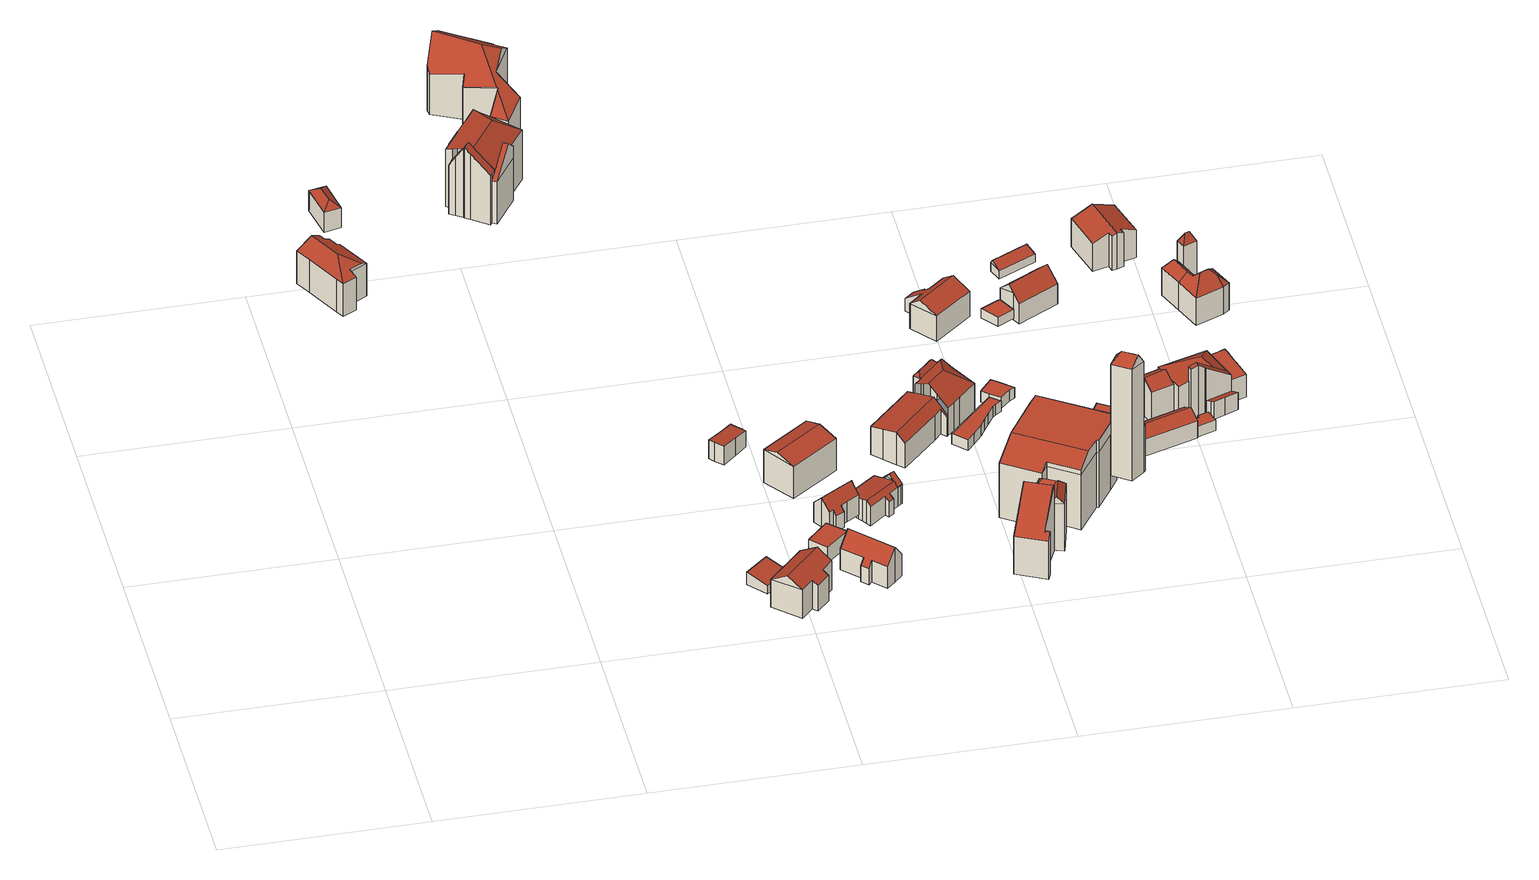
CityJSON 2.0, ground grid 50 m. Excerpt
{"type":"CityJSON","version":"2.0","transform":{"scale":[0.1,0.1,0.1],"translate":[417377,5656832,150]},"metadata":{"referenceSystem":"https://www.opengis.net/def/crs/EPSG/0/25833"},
"CityObjects":{
"building1":{"type":"Building","attributes":{"Dachtyp_tdc":"tdcFreeFormRoof","Gemeindeschluessel":14612000,"Dachneigung":27.58,"QualitaetDacherkennung":42,"Geometrietyp2DReferenz":"3000","measuredHeight":11.66,"function":"31001_9998","roofType":"5000"},"geometry":[{"type":"Solid","lod":"2","boundaries":[[[[0,1,2,3]],[[1,4,5,2]],[[4,6,7,5]],[[6,8,9,7]],[[8,10,11,9]],[[10,12,13,11]],[[12,14,15,13]],[[14,16,17,15]],[[16,18,19,17]],[[18,20,21,19]],[[20,22,23,21]],[[22,0,3,23]],[[18,16,24,25,26]],[[12,10,27,28,29,30,31,26,25]],[[31,0,22,20,18,26]],[[1,30,29,4]],[[0,31,30,1]],[[4,29,28,6]],[[6,28,27,8]],[[8,27,10]],[[14,24,16]],[[12,25,24,14]],[[3,2,5,7,9,11,13,15,17,19,21,23]]]],"semantics":{"surfaces":[{"type":"WallSurface"},{"type":"RoofSurface"},{"type":"GroundSurface"}],"values":[[0,0,0,0,0,0,0,0,0,0,0,0,1,1,1,0,0,0,0,0,0,0,2]]}}]},
"building2":{"type":"Building","attributes":{"Dachtyp_tdc":"tdcFreeFormRoof","Gemeindeschluessel":14612000,"Dachneigung":34.59,"QualitaetDacherkennung":12,"Geometrietyp2DReferenz":"3000","measuredHeight":7.16,"function":"31001_9998","roofType":"5000"},"geometry":[{"type":"Solid","lod":"2","boundaries":[[[[32,33,34,35]],[[33,36,37,34]],[[36,38,39,37]],[[38,32,35,39]],[[40,38,36]],[[41,40,36,33]],[[41,33,32]],[[40,41,32,38]],[[35,34,37,39]]]],"semantics":{"surfaces":[{"type":"WallSurface"},{"type":"RoofSurface"},{"type":"GroundSurface"}],"values":[[0,0,0,0,1,1,1,1,2]]}}]},
"building3":{"type":"Building","attributes":{"Gemeindeschluessel":14612000,"Geometrietyp2DReferenz":"3000","function":"31001_9998","roofType":"9999"},"children":["building3-1","building3-2","building3-3","building3-4","building3-5"]},
"building3-1":{"type":"BuildingPart","attributes":{"Dachtyp_tdc":"tdcGableRoof","Dachneigung":43.79,"QualitaetDacherkennung":30,"Geometrietyp2DReferenz":"3000","measuredHeight":19.94,"roofType":"3100"},"parents":["building3"],"geometry":[{"type":"MultiSurface","lod":"2","boundaries":[[[42,43,44,45]],[[46,47,48,49]],[[47,50,51,48]],[[50,52,53,51]],[[52,54,55,53]],[[54,56,57,55]],[[56,58,59,57]],[[58,42,45,59]],[[54,52,50,47,46,60,61,62]],[[62,63,43,42,58,56,54]],[[45,44,64,65,66,48,51,53,55,57,59]]],"semantics":{"surfaces":[{"type":"WallSurface"},{"type":"RoofSurface"},{"type":"GroundSurface"}],"values":[0,0,0,0,0,0,0,0,1,1,2]}}]},
"building3-2":{"type":"BuildingPart","attributes":{"Dachtyp_tdc":"tdcPolyFlatRoof","Dachneigung":23.92,"QualitaetDacherkennung":47,"Geometrietyp2DReferenz":"3000","measuredHeight":14,"roofType":"2100"},"parents":["building3"],"geometry":[{"type":"MultiSurface","lod":"2","boundaries":[[[67,68,69,70]],[[68,71,72,69]],[[71,73,74,72]],[[73,75,76,74]],[[73,71,68,67,75]],[[70,69,72,74,76]]],"semantics":{"surfaces":[{"type":"WallSurface"},{"type":"RoofSurface"},{"type":"GroundSurface"}],"values":[0,0,0,0,1,2]}}]},
"building3-3":{"type":"BuildingPart","attributes":{"Dachtyp_tdc":"tdcHipAndGableRoof","Dachneigung":19.71,"QualitaetDacherkennung":35,"Geometrietyp2DReferenz":"3000","measuredHeight":18.75,"roofType":"5000"},"parents":["building3"],"geometry":[{"type":"MultiSurface","lod":"2","boundaries":[[[77,78,79,80,81,82,83]],[[77,84,85,86]],[[84,87,85]],[[82,88,89,90,91,63,92,93,83]],[[93,61,94,95,84,77,83]],[[66,65,64,44,96,97,98,99,100,101,70,76,86,85]],[[91,90,96,44,43]],[[90,89,102,97,96]],[[88,98,103]],[[88,82,99,98]],[[82,81,100,99]],[[81,80,101,100]],[[80,79,67,70,101]],[[78,76,75]],[[78,77,86,76]]],"semantics":{"surfaces":[{"type":"RoofSurface"},{"type":"WallSurface"},{"type":"GroundSurface"}],"values":[0,1,1,0,0,2,1,1,1,1,1,1,1,1,1]}}]},
"building3-4":{"type":"BuildingPart","attributes":{"Dachtyp_tdc":"tdcFreeFormRoof","Dachneigung":45.62,"QualitaetDacherkennung":48,"Geometrietyp2DReferenz":"3000","measuredHeight":13.37,"roofType":"5000"},"parents":["building3"],"geometry":[{"type":"MultiSurface","lod":"2","boundaries":[[[104,105,106,107]],[[105,108,109,106]],[[108,103,98,109]],[[102,110,111,97]],[[110,104,107,111]],[[103,108,112]],[[108,105,104,110,113,112]],[[110,102,113]],[[102,103,112,113]],[[107,106,109,98,97,111]]],"semantics":{"surfaces":[{"type":"WallSurface"},{"type":"RoofSurface"},{"type":"GroundSurface"}],"values":[0,0,0,0,0,1,1,1,1,2]}}]},
"building3-5":{"type":"BuildingPart","attributes":{"Dachtyp_tdc":"tdcGableRoof","Dachneigung":42.71,"QualitaetDacherkennung":45,"Geometrietyp2DReferenz":"3000","measuredHeight":18.15,"roofType":"3100"},"parents":["building3"],"geometry":[{"type":"MultiSurface","lod":"2","boundaries":[[[114,115,116,117]],[[115,49,48,116]],[[87,114,117,85]],[[118,119,120,121]],[[115,120,119,95,122,49]],[[114,121,120,115]],[[87,84,118,121,114]],[[117,116,48,66,85]]],"semantics":{"surfaces":[{"type":"WallSurface"},{"type":"RoofSurface"},{"type":"GroundSurface"}],"values":[0,0,0,1,1,0,0,2]}}]},
"building4":{"type":"Building","attributes":{"Dachtyp_tdc":"tdcFreeFormRoof","Gemeindeschluessel":14612000,"Dachneigung":42.96,"QualitaetDacherkennung":7,"Geometrietyp2DReferenz":"3000","measuredHeight":4.37,"function":"31001_9998","roofType":"5000"},"geometry":[{"type":"Solid","lod":"2","boundaries":[[[[123,124,125,126]],[[124,127,128,125]],[[127,129,130,128]],[[129,123,126,130]],[[131,132,129,127]],[[131,127,124]],[[132,131,124,123]],[[132,123,129]],[[126,125,128,130]]]],"semantics":{"surfaces":[{"type":"WallSurface"},{"type":"RoofSurface"},{"type":"GroundSurface"}],"values":[[0,0,0,0,1,0,1,1,2]]}}]},
"building5":{"type":"Building","attributes":{"Dachtyp_tdc":"tdcFreeFormRoof","Gemeindeschluessel":14612000,"Dachneigung":51.97,"QualitaetDacherkennung":17,"Geometrietyp2DReferenz":"3000","measuredHeight":19.02,"function":"31001_9998","roofType":"5000"},"geometry":[{"type":"Solid","lod":"2","boundaries":[[[[133,134,135,136]],[[134,137,138,135]],[[137,139,140,138]],[[139,141,142,140]],[[141,143,144,142]],[[143,145,146,144]],[[145,147,148,146]],[[147,149,150,148]],[[149,151,152,150]],[[151,153,154,152]],[[153,155,156,154]],[[155,157,158,156]],[[157,159,160,158]],[[159,161,162,160]],[[161,133,136,162]],[[147,163,164,165,155,166,151,149]],[[163,145,143,141,139,137,134,167,164]],[[151,166,153]],[[164,167,133,161,159,157,165]],[[134,133,167]],[[147,145,163]],[[155,153,166]],[[157,155,165]],[[136,135,138,140,142,144,146,148,150,152,154,156,158,160,162]]]],"semantics":{"surfaces":[{"type":"WallSurface"},{"type":"RoofSurface"},{"type":"GroundSurface"}],"values":[[0,0,0,0,0,0,0,0,0,0,0,0,0,0,0,1,1,1,1,0,0,0,0,2]]}}]},
"building6":{"type":"Building","attributes":{"Dachtyp_tdc":"tdcPolyFlatRoof","Gemeindeschluessel":14612000,"Dachneigung":10.6,"QualitaetDacherkennung":63,"Geometrietyp2DReferenz":"3000","measuredHeight":3.53,"function":"31001_9998","roofType":"2100"},"geometry":[{"type":"Solid","lod":"2","boundaries":[[[[168,169,170,171]],[[169,172,173,170]],[[172,174,175,173]],[[174,168,171,175]],[[174,172,169,168]],[[171,170,173,175]]]],"semantics":{"surfaces":[{"type":"WallSurface"},{"type":"RoofSurface"},{"type":"GroundSurface"}],"values":[[0,0,0,0,1,2]]}}]},
"building7":{"type":"Building","attributes":{"Dachtyp_tdc":"tdcFreeFormRoof","Gemeindeschluessel":14612000,"Dachneigung":31.97,"QualitaetDacherkennung":47,"Geometrietyp2DReferenz":"3000","measuredHeight":10.74,"function":"31001_9998","roofType":"5000"},"geometry":[{"type":"Solid","lod":"2","boundaries":[[[[176,177,178,179]],[[177,180,181,178]],[[180,182,183,181]],[[182,184,185,183]],[[184,186,187,185]],[[186,188,189,187]],[[188,190,191,189]],[[190,176,179,191]],[[192,193,177,176]],[[186,184,182,180,193,192,190,188]],[[176,190,192]],[[180,177,193]],[[179,178,181,183,185,187,189,191]]]],"semantics":{"surfaces":[{"type":"WallSurface"},{"type":"RoofSurface"},{"type":"GroundSurface"}],"values":[[0,0,0,0,0,0,0,0,1,1,0,0,2]]}}]},
"building8":{"type":"Building","attributes":{"Dachtyp_tdc":"tdcPolyFlatRoof","Gemeindeschluessel":14612000,"Dachneigung":5.57,"QualitaetDacherkennung":52,"Geometrietyp2DReferenz":"3000","measuredHeight":5.44,"function":"31001_9998","roofType":"2100"},"geometry":[{"type":"Solid","lod":"2","boundaries":[[[[194,195,196,197]],[[195,198,199,196]],[[198,200,201,199]],[[200,202,203,201]],[[202,204,205,203]],[[204,206,207,205]],[[206,208,209,207]],[[208,210,211,209]],[[210,212,213,211]],[[212,194,197,213]],[[212,210,208,206,204,202,200,198,195,194]],[[197,196,199,201,203,205,207,209,211,213]]]],"semantics":{"surfaces":[{"type":"WallSurface"},{"type":"RoofSurface"},{"type":"GroundSurface"}],"values":[[0,0,0,0,0,0,0,0,0,0,1,2]]}}]},
"building9":{"type":"Building","attributes":{"Dachtyp_tdc":"tdcPolyFlatRoof","Gemeindeschluessel":14612000,"Dachneigung":0,"QualitaetDacherkennung":56,"Geometrietyp2DReferenz":"3000","measuredHeight":4.38,"function":"31001_9998","roofType":"1000"},"geometry":[{"type":"Solid","lod":"2","boundaries":[[[[214,215,216,217]],[[215,218,219,216]],[[218,220,221,219]],[[220,214,217,221]],[[220,218,215,214]],[[217,216,219,221]]]],"semantics":{"surfaces":[{"type":"WallSurface"},{"type":"RoofSurface"},{"type":"GroundSurface"}],"values":[[0,0,0,0,1,2]]}}]},
"building10":{"type":"Building","attributes":{"Dachtyp_tdc":"tdcGableRoof","Gemeindeschluessel":14612000,"Dachneigung":16.57,"QualitaetDacherkennung":45,"Geometrietyp2DReferenz":"3000","measuredHeight":10.54,"function":"31001_9998","roofType":"3100"},"geometry":[{"type":"Solid","lod":"2","boundaries":[[[[222,223,224,225]],[[223,226,227,224]],[[226,228,229,227]],[[228,222,225,229]],[[226,223,230]],[[222,228,231]],[[223,222,231,230]],[[228,226,230,231]],[[225,224,227,229]]]],"semantics":{"surfaces":[{"type":"WallSurface"},{"type":"RoofSurface"},{"type":"GroundSurface"}],"values":[[0,0,0,0,0,0,1,1,2]]}}]},
"building11":{"type":"Building","attributes":{"Dachtyp_tdc":"tdcGableRoof","Gemeindeschluessel":14612000,"Dachneigung":51.96,"QualitaetDacherkennung":85,"Geometrietyp2DReferenz":"3000","measuredHeight":9.88,"function":"31001_9998","roofType":"3100"},"geometry":[{"type":"Solid","lod":"2","boundaries":[[[[232,233,234,235]],[[233,236,237,234]],[[236,238,239,237]],[[238,240,241,239]],[[240,242,243,241]],[[242,244,245,243]],[[244,246,247,245]],[[246,248,249,247]],[[248,250,251,249]],[[250,252,253,251]],[[252,232,235,253]],[[248,246,244,242,240]],[[240,238,236,233,232,252,250,248]],[[235,234,237,239,241,243,245,247,249,251,253]]]],"semantics":{"surfaces":[{"type":"WallSurface"},{"type":"RoofSurface"},{"type":"GroundSurface"}],"values":[[0,0,0,0,0,0,0,0,0,0,0,1,1,2]]}}]},
"building12":{"type":"Building","attributes":{"Dachtyp_tdc":"tdcGableRoof","Gemeindeschluessel":14612000,"Dachneigung":47.5,"QualitaetDacherkennung":58,"Geometrietyp2DReferenz":"3000","measuredHeight":8.47,"function":"31001_9998","roofType":"3100"},"geometry":[{"type":"Solid","lod":"2","boundaries":[[[[254,255,256,257]],[[255,258,259,256]],[[258,260,261,259]],[[260,262,263,261]],[[262,264,265,263]],[[264,266,267,265]],[[266,268,269,267]],[[268,270,271,269]],[[270,272,273,271]],[[272,274,275,273]],[[274,276,277,275]],[[276,278,279,277]],[[278,280,281,279]],[[280,282,283,281]],[[282,254,257,283]],[[278,276,274,272,270]],[[270,268,266,264,262,260,258,255,254,282,280,278]],[[257,256,259,261,263,265,267,269,271,273,275,277,279,281,283]]]],"semantics":{"surfaces":[{"type":"WallSurface"},{"type":"RoofSurface"},{"type":"GroundSurface"}],"values":[[0,0,0,0,0,0,0,0,0,0,0,0,0,0,0,1,1,2]]}}]},
"building13":{"type":"Building","attributes":{"Gemeindeschluessel":14612000,"Geometrietyp2DReferenz":"3000","function":"31001_9998","roofType":"9999"},"children":["building13-1","building13-2"]},
"building13-1":{"type":"BuildingPart","attributes":{"Dachtyp_tdc":"tdcGableRoof","Dachneigung":16.44,"QualitaetDacherkennung":41,"Geometrietyp2DReferenz":"3000","measuredHeight":6.64,"roofType":"3100"},"parents":["building13"],"geometry":[{"type":"MultiSurface","lod":"2","boundaries":[[[284,285,286,287]],[[285,288,289,286]],[[288,290,291,289]],[[290,292,293,291]],[[292,294,295,293]],[[294,296,297,295]],[[296,298,299,297]],[[298,300,301,299]],[[300,302,303,301]],[[302,304,305,306,303]],[[307,308,309,310,311]],[[308,284,287,309]],[[312,313,304,302,300,298,296,294,292]],[[292,290,288,285,284,308,307,312]],[[287,286,289,291,293,295,297,299,301,303,306,314,310,309]]],"semantics":{"surfaces":[{"type":"WallSurface"},{"type":"RoofSurface"},{"type":"GroundSurface"}],"values":[0,0,0,0,0,0,0,0,0,0,0,0,1,1,2]}}]},
"building13-2":{"type":"BuildingPart","attributes":{"Dachtyp_tdc":"tdcGableRoof","Dachneigung":42.33,"QualitaetDacherkennung":61,"Geometrietyp2DReferenz":"3000","measuredHeight":7.86,"roofType":"3100"},"parents":["building13"],"geometry":[{"type":"MultiSurface","lod":"2","boundaries":[[[315,316,317,318]],[[316,319,320,317]],[[319,311,310,320]],[[305,315,318,306]],[[305,313,321,322,315]],[[322,321,323,324,325]],[[316,325,324,319]],[[315,322,325,316]],[[319,324,323,307,311]],[[318,317,320,310,314,306]]],"semantics":{"surfaces":[{"type":"WallSurface"},{"type":"RoofSurface"},{"type":"GroundSurface"}],"values":[0,0,0,0,1,1,0,0,0,2]}}]},
"building14":{"type":"Building","attributes":{"Dachtyp_tdc":"tdcFreeFormRoof","Gemeindeschluessel":14612000,"Dachneigung":41.66,"QualitaetDacherkennung":2,"Geometrietyp2DReferenz":"3000","measuredHeight":19.34,"function":"31001_9998","roofType":"5000"},"geometry":[{"type":"Solid","lod":"2","boundaries":[[[[326,327,328,329]],[[327,330,331,328]],[[330,332,333,331]],[[332,334,335,333]],[[334,336,337,335]],[[336,326,329,337]],[[336,334,332,338,339,326]],[[338,330,327,339]],[[332,330,338]],[[327,326,339]],[[329,328,331,333,335,337]]]],"semantics":{"surfaces":[{"type":"WallSurface"},{"type":"RoofSurface"},{"type":"GroundSurface"}],"values":[[0,0,0,0,0,0,1,1,0,0,2]]}}]},
"building15":{"type":"Building","attributes":{"Gemeindeschluessel":14612000,"Geometrietyp2DReferenz":"3000","function":"31001_9998","roofType":"9999"},"children":["building15-1","building15-2","building15-3"]},
"building15-1":{"type":"BuildingPart","attributes":{"Dachtyp_tdc":"tdcHipAndGableRoof","Dachneigung":41.79,"QualitaetDacherkennung":27,"Geometrietyp2DReferenz":"3000","measuredHeight":12.66,"roofType":"5000"},"parents":["building15"],"geometry":[{"type":"MultiSurface","lod":"2","boundaries":[[[340,341,342,343,344]],[[341,345,346,342]],[[347,348,349,350]],[[348,351,352,349]],[[351,353,354,352]],[[353,355,356,354]],[[355,357,358,356]],[[357,359,360,358]],[[359,361,362,360]],[[361,363,364,362]],[[363,365,366,367,364]],[[359,357,355,353,351,348,368]],[[348,347,345,341,340,369,368]],[[369,365,363,361,359,368]],[[367,370,371,343,342,346,350,349,352,354,356,358,360,362,364]]],"semantics":{"surfaces":[{"type":"WallSurface"},{"type":"RoofSurface"},{"type":"GroundSurface"}],"values":[0,0,0,0,0,0,0,0,0,0,0,1,1,1,2]}}]},
"building15-2":{"type":"BuildingPart","attributes":{"Dachtyp_tdc":"tdcGableRoof","Dachneigung":10.27,"QualitaetDacherkennung":43,"Geometrietyp2DReferenz":"3000","measuredHeight":9.31,"roofType":"3100"},"parents":["building15"],"geometry":[{"type":"MultiSurface","lod":"2","boundaries":[[[372,373,374,375]],[[373,376,377,374]],[[376,378,379,377]],[[378,380,381,379]],[[380,382,383,381]],[[382,384,385,383]],[[384,344,343,385]],[[366,386,387,367]],[[386,372,375,387]],[[388,389,344,384,382,380,378]],[[378,376,373,372,386,366,388]],[[375,374,377,379,381,383,385,343,371,370,367,387]]],"semantics":{"surfaces":[{"type":"WallSurface"},{"type":"RoofSurface"},{"type":"GroundSurface"}],"values":[0,0,0,0,0,0,0,0,0,1,1,2]}}]},
"building15-3":{"type":"BuildingPart","attributes":{"Dachtyp_tdc":"tdcFreeFormRoof","Dachneigung":49.85,"QualitaetDacherkennung":14,"Geometrietyp2DReferenz":"3000","measuredHeight":12.07,"roofType":"5000"},"parents":["building15"],"geometry":[{"type":"MultiSurface","lod":"2","boundaries":[[[390,391,392,393]],[[391,347,350,392]],[[345,394,395,346]],[[394,390,393,395]],[[347,391,396]],[[391,390,394,397,396]],[[394,345,397]],[[345,347,396,397]],[[393,392,350,346,395]]],"semantics":{"surfaces":[{"type":"WallSurface"},{"type":"RoofSurface"},{"type":"GroundSurface"}],"values":[0,0,0,0,1,1,1,1,2]}}]},
"building16":{"type":"Building","attributes":{"Dachtyp_tdc":"tdcFreeFormRoof","Gemeindeschluessel":14612000,"Dachneigung":46.42,"QualitaetDacherkennung":4,"Geometrietyp2DReferenz":"3000","measuredHeight":15.24,"function":"31001_9998","roofType":"5000"},"geometry":[{"type":"Solid","lod":"2","boundaries":[[[[398,399,400,401]],[[399,402,403,400]],[[402,404,405,403]],[[404,406,407,405]],[[406,408,409,407]],[[408,398,401,409]],[[410,408,406]],[[411,410,406,404]],[[412,413,411,404,402]],[[412,402,399]],[[413,412,399,398]],[[410,411,413,398,408]],[[401,400,403,405,407,409]]]],"semantics":{"surfaces":[{"type":"WallSurface"},{"type":"RoofSurface"},{"type":"GroundSurface"}],"values":[[0,0,0,0,0,0,0,1,1,1,1,1,2]]}}]},
"building17":{"type":"Building","attributes":{"Dachtyp_tdc":"tdcPolyFlatRoof","Gemeindeschluessel":14612000,"Dachneigung":0,"QualitaetDacherkennung":64,"Geometrietyp2DReferenz":"3000","measuredHeight":2.92,"function":"31001_9998","roofType":"1000"},"geometry":[{"type":"Solid","lod":"2","boundaries":[[[[414,415,416,417]],[[415,418,419,416]],[[418,420,421,419]],[[420,422,423,421]],[[422,424,425,423]],[[424,426,427,425]],[[426,428,429,427]],[[428,430,431,429]],[[430,432,433,431]],[[432,434,435,433]],[[434,414,417,435]],[[434,432,430,428,426,424,422,420,418,415,414]],[[417,416,419,421,423,425,427,429,431,433,435]]]],"semantics":{"surfaces":[{"type":"WallSurface"},{"type":"RoofSurface"},{"type":"GroundSurface"}],"values":[[0,0,0,0,0,0,0,0,0,0,0,1,2]]}}]},
"building18":{"type":"Building","attributes":{"Dachtyp_tdc":"tdcFreeFormRoof","Gemeindeschluessel":14612000,"Dachneigung":24.91,"QualitaetDacherkennung":56,"Geometrietyp2DReferenz":"3000","measuredHeight":9.41,"function":"31001_9998","roofType":"5000"},"geometry":[{"type":"Solid","lod":"2","boundaries":[[[[436,437,438,439]],[[437,440,441,438]],[[440,442,443,441]],[[442,444,445,443]],[[444,446,447,445]],[[448,449,450,451]],[[446,444,442,440,437,436,451,450,452,453]],[[449,452,450]],[[436,448,451]],[[447,454,455,456,457,439,438,441,443,445]],[[446,453,454,447]],[[453,452,455,454]],[[452,449,456,455]],[[449,448,457,456]],[[448,436,439,457]]]],"semantics":{"surfaces":[{"type":"WallSurface"},{"type":"RoofSurface"},{"type":"GroundSurface"}],"values":[[0,0,0,0,0,1,1,0,0,2,0,0,0,0,0]]}}]},
"building19":{"type":"Building","attributes":{"Dachtyp_tdc":"tdcFreeFormRoof","Gemeindeschluessel":14612000,"Dachneigung":0.158,"QualitaetDacherkennung":46,"Geometrietyp2DReferenz":"3000","measuredHeight":19.17,"function":"31001_9998","roofType":"5000"},"geometry":[{"type":"Solid","lod":"2","boundaries":[[[[458,459,460,461]],[[459,462,463,460]],[[462,464,465,463]],[[464,466,467,465]],[[466,468,469,467]],[[468,470,471,469]],[[470,472,473,471]],[[472,474,475,473]],[[474,476,477,475]],[[476,478,479,477]],[[478,480,481,479]],[[480,482,483,481]],[[482,458,461,483]],[[484,485,486,487,488,489,490]],[[491,492,493,468,466,494]],[[495,496,489,488,497,493,492,498]],[[458,495,498,459]],[[459,498,492,491,462]],[[468,493,497,470]],[[470,497,488,487,472]],[[482,496,495,458]],[[480,490,489,496,482]],[[462,491,494,464]],[[464,494,466]],[[478,484,490,480]],[[472,487,486,474]],[[474,486,485,476]],[[476,485,484,478]],[[461,460,463,465,467,469,471,473,475,477,479,481,483]]]],"semantics":{"surfaces":[{"type":"WallSurface"},{"type":"RoofSurface"},{"type":"GroundSurface"}],"values":[[0,0,0,0,0,0,0,0,0,0,0,0,0,1,1,1,0,0,0,0,0,0,0,0,0,0,0,0,2]]}}]},
"building20":{"type":"Building","attributes":{"Dachtyp_tdc":"tdcPolyFlatRoof","Gemeindeschluessel":14612000,"Dachneigung":0,"QualitaetDacherkennung":68,"Geometrietyp2DReferenz":"3000","measuredHeight":3.1,"function":"31001_9998","roofType":"1000"},"geometry":[{"type":"Solid","lod":"2","boundaries":[[[[499,500,501,502]],[[500,503,504,501]],[[503,505,506,504]],[[505,507,508,506]],[[507,509,510,508]],[[509,511,512,510]],[[511,499,502,512]],[[511,509,507,505,503,500,499]],[[502,501,504,506,508,510,512]]]],"semantics":{"surfaces":[{"type":"WallSurface"},{"type":"RoofSurface"},{"type":"GroundSurface"}],"values":[[0,0,0,0,0,0,0,1,2]]}}]},
"building21":{"type":"Building","attributes":{"Dachtyp_tdc":"tdcPolyFlatRoof","Gemeindeschluessel":14612000,"Dachneigung":0,"QualitaetDacherkennung":57,"Geometrietyp2DReferenz":"3000","measuredHeight":2.6,"function":"31001_9998","roofType":"1000"},"geometry":[{"type":"Solid","lod":"2","boundaries":[[[[513,514,515,516]],[[514,517,518,515]],[[517,519,520,518]],[[519,521,522,520]],[[521,513,516,522]],[[521,519,517,514,513]],[[516,515,518,520,522]]]],"semantics":{"surfaces":[{"type":"WallSurface"},{"type":"RoofSurface"},{"type":"GroundSurface"}],"values":[[0,0,0,0,0,1,2]]}}]},
"building22":{"type":"Building","attributes":{"Dachtyp_tdc":"tdcFreeFormRoof","Gemeindeschluessel":14612000,"Dachneigung":56.16,"QualitaetDacherkennung":6,"Geometrietyp2DReferenz":"3000","measuredHeight":34.87,"function":"31001_9998","roofType":"5000"},"geometry":[{"type":"Solid","lod":"2","boundaries":[[[[523,524,525,526]],[[527,523,528]],[[529,527,528,530]],[[529,530,524]],[[527,529,524,523]],[[525,531,532,526]],[[524,530,531,525]],[[530,528,532,531]],[[528,523,526,532]]]],"semantics":{"surfaces":[{"type":"WallSurface"},{"type":"RoofSurface"},{"type":"GroundSurface"}],"values":[[0,1,1,0,1,2,0,0,0]]}}]},
"building23":{"type":"Building","attributes":{"Dachtyp_tdc":"tdcPolyFlatRoof","Gemeindeschluessel":14612000,"Dachneigung":0,"QualitaetDacherkennung":19,"Geometrietyp2DReferenz":"3000","measuredHeight":13.19,"function":"31001_9998","roofType":"1000"},"geometry":[{"type":"Solid","lod":"2","boundaries":[[[[533,534,535,536]],[[534,537,538,535]],[[537,539,540,538]],[[539,541,542,540]],[[541,543,525,542]],[[543,544,526,525]],[[544,533,536,526]],[[544,543,541,539,537,534,533]],[[536,535,538,540,542,525,526]]]],"semantics":{"surfaces":[{"type":"WallSurface"},{"type":"RoofSurface"},{"type":"GroundSurface"}],"values":[[0,0,0,0,0,0,0,1,2]]}}]},
"building24":{"type":"Building","attributes":{"Dachtyp_tdc":"tdcFreeFormRoof","Gemeindeschluessel":14612000,"Dachneigung":43.87,"QualitaetDacherkennung":79,"Geometrietyp2DReferenz":"3000","measuredHeight":9.16,"function":"31001_9998","roofType":"5000"},"geometry":[{"type":"Solid","lod":"2","boundaries":[[[[545,546,547,548]],[[546,549,550,547]],[[549,551,552,550]],[[551,553,554,552]],[[553,545,548,554]],[[555,556,546,545]],[[551,549,556,555,553]],[[549,546,556]],[[545,553,555]],[[548,547,550,552,554]]]],"semantics":{"surfaces":[{"type":"WallSurface"},{"type":"RoofSurface"},{"type":"GroundSurface"}],"values":[[0,0,0,0,0,1,1,0,0,2]]}}]},
"building25":{"type":"Building","attributes":{"Dachtyp_tdc":"tdcGableRoof","Gemeindeschluessel":14612000,"Dachneigung":14.5,"QualitaetDacherkennung":40,"Geometrietyp2DReferenz":"3000","measuredHeight":3.09,"function":"31001_9998","roofType":"3100"},"geometry":[{"type":"Solid","lod":"2","boundaries":[[[[557,558,559,560]],[[558,561,562,559]],[[561,563,564,562]],[[563,557,560,564]],[[561,558,565]],[[557,563,566]],[[558,557,566,565]],[[563,561,565,566]],[[560,559,562,564]]]],"semantics":{"surfaces":[{"type":"WallSurface"},{"type":"RoofSurface"},{"type":"GroundSurface"}],"values":[[0,0,0,0,0,0,1,1,2]]}}]},
"building26":{"type":"Building","attributes":{"Dachtyp_tdc":"tdcGableRoof","Gemeindeschluessel":14612000,"Dachneigung":31.05,"QualitaetDacherkennung":83,"Geometrietyp2DReferenz":"3000","measuredHeight":6.66,"function":"31001_9998","roofType":"3100"},"geometry":[{"type":"Solid","lod":"2","boundaries":[[[[567,568,569,570]],[[571,572,573,574,575,576]],[[577,578,572,571]],[[578,579,573,572]],[[579,567,574,573]],[[567,570,575,574]],[[570,580,576,575]],[[580,577,571,576]],[[580,569,568,581,582,577]],[[579,581,568,567]],[[578,582,581,579]],[[577,582,578]],[[570,569,580]]]],"semantics":{"surfaces":[{"type":"WallSurface"},{"type":"GroundSurface"},{"type":"RoofSurface"}],"values":[[0,1,0,0,0,0,0,0,2,2,0,0,0]]}}]},
"building27":{"type":"Building","attributes":{"Dachtyp_tdc":"tdcPolyFlatRoof","Gemeindeschluessel":14612000,"Dachneigung":0,"QualitaetDacherkennung":0,"Geometrietyp2DReferenz":"3000","BezugspunktDach":"2000","measuredHeight":3,"function":"31001_9998"},"geometry":[{"type":"MultiSurface","lod":"2","boundaries":[[[583,584,585,586,587,588]],[[588,587,589,590]],[[587,586,591,589]],[[586,585,592,591]],[[585,584,593,592]],[[584,583,594,593]],[[583,588,590,594]],[[590,589,591,592,593,594]]],"semantics":{"surfaces":[{"type":"RoofSurface"},{"type":"WallSurface"},{"type":"GroundSurface"}],"values":[0,1,1,1,1,1,1,2]}}]},
"building28":{"type":"Building","attributes":{"Gemeindeschluessel":14612000,"Geometrietyp2DReferenz":"3000","function":"31001_9998","roofType":"9999"},"children":["building28-1","building28-2","building28-3"]},
"building28-1":{"type":"BuildingPart","attributes":{"Dachtyp_tdc":"tdcHipAndGableRoof","Dachneigung":10.39,"QualitaetDacherkennung":29,"Geometrietyp2DReferenz":"3000","measuredHeight":11.25,"roofType":"5000"},"parents":["building28"],"geometry":[{"type":"MultiSurface","lod":"2","boundaries":[[[595,596,597,598]],[[596,599,600,601,597]],[[602,603,604,605,606]],[[603,607,608,604]],[[607,609,610,611,608]],[[607,603,602,612]],[[602,613,614,615,599,596,595,616,617,612]],[[617,618,609,607,612]],[[598,597,601,619,605,604,608,611,620,621]]],"semantics":{"surfaces":[{"type":"WallSurface"},{"type":"RoofSurface"},{"type":"GroundSurface"}],"values":[0,0,0,0,0,1,1,1,2]}}]},
"building28-2":{"type":"BuildingPart","attributes":{"Dachtyp_tdc":"tdcGableRoof","Dachneigung":32.4,"QualitaetDacherkennung":78,"Geometrietyp2DReferenz":"3000","measuredHeight":10.96,"roofType":"3100"},"parents":["building28"],"geometry":[{"type":"MultiSurface","lod":"2","boundaries":[[[622,623,624,625]],[[623,626,627,624]],[[626,628,629,627]],[[628,630,631,629]],[[630,632,633,631]],[[632,606,605,633]],[[600,634,635,601]],[[634,622,625,635]],[[636,613,606,632,630,628,626,623,622]],[[622,634,600,615,636]],[[625,624,627,629,631,633,605,619,601,635]]],"semantics":{"surfaces":[{"type":"WallSurface"},{"type":"RoofSurface"},{"type":"GroundSurface"}],"values":[0,0,0,0,0,0,0,0,1,1,2]}}]},
"building28-3":{"type":"BuildingPart","attributes":{"Dachtyp_tdc":"tdcGableRoof","Dachneigung":34.72,"QualitaetDacherkennung":31,"Geometrietyp2DReferenz":"3000","measuredHeight":14.6,"roofType":"3100"},"parents":["building28"],"geometry":[{"type":"MultiSurface","lod":"2","boundaries":[[[637,638,639,640,610,618,641]],[[641,642,643,637]],[[621,620,611,644,645,646,647,648,598]],[[610,640,644,611]],[[640,639,645,644]],[[639,638,646,645]],[[638,637,647,646]],[[637,643,648,647]],[[643,642,595,598,648]]],"semantics":{"surfaces":[{"type":"RoofSurface"},{"type":"GroundSurface"},{"type":"WallSurface"}],"values":[0,0,1,2,2,2,2,2,2]}}]},
"building29":{"type":"Building","attributes":{"Dachtyp_tdc":"tdcGableRoof","Gemeindeschluessel":14612000,"Dachneigung":22.98,"QualitaetDacherkennung":26,"Geometrietyp2DReferenz":"3000","measuredHeight":10.3,"function":"31001_9998","roofType":"3100"},"geometry":[{"type":"Solid","lod":"2","boundaries":[[[[649,650,651,652]],[[650,653,654,651]],[[653,655,656,654]],[[655,657,658,656]],[[657,659,660,658]],[[659,661,662,660]],[[661,663,664,662]],[[663,665,666,664]],[[665,667,668,666]],[[667,649,652,668]],[[663,661,659,657,655,653]],[[653,650,649,667,665,663]],[[652,651,654,656,658,660,662,664,666,668]]]],"semantics":{"surfaces":[{"type":"WallSurface"},{"type":"RoofSurface"},{"type":"GroundSurface"}],"values":[[0,0,0,0,0,0,0,0,0,0,1,1,2]]}}]},
"building30":{"type":"Building","attributes":{"Dachtyp_tdc":"tdcPolyFlatRoof","Gemeindeschluessel":14612000,"Dachneigung":24.56,"QualitaetDacherkennung":24,"Geometrietyp2DReferenz":"3000","measuredHeight":4.96,"function":"31001_9998","roofType":"2100"},"geometry":[{"type":"Solid","lod":"2","boundaries":[[[[669,670,671,672]],[[670,673,674,671]],[[673,675,676,674]],[[675,677,678,676]],[[677,679,680,678]],[[679,669,672,680]],[[679,677,675,673,670,669]],[[672,671,674,676,678,680]]]],"semantics":{"surfaces":[{"type":"WallSurface"},{"type":"RoofSurface"},{"type":"GroundSurface"}],"values":[[0,0,0,0,0,0,1,2]]}}]},
"building31":{"type":"Building","attributes":{"Dachtyp_tdc":"tdcPolyFlatRoof","Gemeindeschluessel":14612000,"Dachneigung":0,"QualitaetDacherkennung":51,"Geometrietyp2DReferenz":"3000","measuredHeight":6.39,"function":"31001_9998","roofType":"1000"},"geometry":[{"type":"Solid","lod":"2","boundaries":[[[[681,682,683,684]],[[682,685,686,683]],[[685,687,688,686]],[[687,689,690,688]],[[689,691,692,690]],[[691,693,694,692]],[[693,695,696,694]],[[695,697,698,696]],[[697,681,684,698]],[[697,695,693,691,689,687,685,682,681]],[[684,683,686,688,690,692,694,696,698]]]],"semantics":{"surfaces":[{"type":"WallSurface"},{"type":"RoofSurface"},{"type":"GroundSurface"}],"values":[[0,0,0,0,0,0,0,0,0,1,2]]}}]},
"building32":{"type":"Building","attributes":{"Dachtyp_tdc":"tdcFreeFormRoof","Gemeindeschluessel":14612000,"Dachneigung":45.14,"QualitaetDacherkennung":16,"Geometrietyp2DReferenz":"3000","measuredHeight":11.37,"function":"31001_9998","roofType":"5000"},"geometry":[{"type":"Solid","lod":"2","boundaries":[[[[699,700,701,702]],[[700,703,704,701]],[[703,705,706,704]],[[705,707,708,706]],[[707,709,710,708]],[[709,711,712,710]],[[711,713,714,712]],[[713,715,716,714]],[[715,699,702,716]],[[717,715,713]],[[718,717,713,711]],[[719,720,718,711,709]],[[721,722,719,709,707]],[[723,721,707,705]],[[723,705,703]],[[722,721,723,703,700]],[[720,719,722,700,699]],[[717,718,720,699,715]],[[702,701,704,706,708,710,712,714,716]]]],"semantics":{"surfaces":[{"type":"WallSurface"},{"type":"RoofSurface"},{"type":"GroundSurface"}],"values":[[0,0,0,0,0,0,0,0,0,1,1,1,1,1,1,1,1,1,2]]}}]},
"building33":{"type":"Building","attributes":{"Dachtyp_tdc":"tdcFreeFormRoof","Gemeindeschluessel":14612000,"Dachneigung":64.18,"QualitaetDacherkennung":16,"Geometrietyp2DReferenz":"3000","measuredHeight":14.05,"function":"31001_9998","roofType":"5000"},"geometry":[{"type":"Solid","lod":"2","boundaries":[[[[724,725,726,727]],[[725,728,729,726]],[[728,730,731,729]],[[730,724,727,731]],[[732,733,730,728]],[[732,728,725]],[[733,732,725,724]],[[733,724,730]],[[727,726,729,731]]]],"semantics":{"surfaces":[{"type":"WallSurface"},{"type":"RoofSurface"},{"type":"GroundSurface"}],"values":[[0,0,0,0,1,1,1,1,2]]}}]}
},
"vertices":[
[6,978,528],[65,1009,528],[65,1009,435],[6,978,435],[74,993,528],[74,993,435],[86,1000,528],[86,1000,435],[98,977,528],[98,977,435],[106,982,528],[106,982,435],[151,900,528],[151,900,435],[106,875,528],[106,875,435],[117,854,528],[117,854,435],[83,836,528],[83,836,435],[72,856,528],[72,856,435],[27,939,528],[27,939,435],[106,875,536],[138,892,536],[88,918,551],[98,977,533],[86,1000,533],[74,993,540],[65,1009,540],[45,998,551],
[70,1144,566],[112,1152,566],[112,1152,509],[70,1144,509],[128,1066,566],[128,1066,509],[87,1057,566],[87,1057,509],[104,1083,581],[95,1127,581],
[366,1014,688],[379,1033,688],[379,1033,549],[366,1014,549],[455,960,688],[455,960,687],[455,960,549],[455,960,669],[451,954,688],[451,954,549],[411,983,735],[411,983,549],[399,991,749],[399,991,549],[397,993,745],[397,993,549],[381,1004,716],[381,1004,549],[464,972,688],[429,997,729],[412,1009,749],[400,1017,728],[412,1009,549],[421,1003,549],[464,972,549],
[479,1159,689],[487,1171,683],[487,1171,549],[479,1159,549],[521,1147,683],[521,1147,549],[513,1136,689],[513,1136,549],[528,1125,689],[528,1125,549],
[557,1104,691],[528,1125,697],[479,1159,708],[478,1159,708],[468,1166,710],[458,1174,712],[485,1094,737],[510,1038,691],[510,1038,549],[557,1104,549],[510,1038,669],[434,1139,712],[405,1099,712],[365,1042,712],[379,1033,718],[412,1009,733],[421,1003,737],[464,972,691],[469,980,691],[365,1042,549],[405,1099,549],[434,1139,549],[458,1174,549],[468,1166,549],[478,1159,549],[405,1099,672],[434,1139,672],
[392,1118,672],[412,1146,672],[412,1146,549],[392,1118,549],[416,1152,672],[416,1152,549],[388,1112,672],[388,1112,549],[419,1137,683],[403,1114,683],
[520,1031,669],[466,953,669],[466,953,549],[520,1031,549],[510,1038,704],[494,1016,731],[505,1008,731],[520,1031,705],[464,972,682],
[506,1199,604],[540,1175,604],[540,1175,576],[506,1199,576],[521,1147,604],[521,1147,576],[487,1171,604],[487,1171,576],[530,1161,620],[510,1175,620],
[390,1356,711],[435,1446,738],[435,1446,584],[390,1356,584],[480,1423,732],[480,1423,584],[483,1428,728],[483,1428,584],[552,1394,719],[552,1394,584],[550,1390,722],[550,1390,584],[580,1375,718],[580,1375,584],[534,1281,727],[534,1281,584],[582,1241,677],[582,1241,584],[544,1189,653],[544,1189,584],[506,1216,653],[506,1216,584],[533,1250,704],[533,1250,584],[458,1287,690],[458,1287,584],[466,1305,715],[466,1305,584],[393,1341,698],[393,1341,584],[558,1329,755],[511,1329,774],[529,1252,707],[531,1247,703],[412,1401,774],
[934,229,65],[973,184,54],[973,184,30],[934,229,30],[917,136,54],[917,136,30],[878,182,65],[878,182,30],
[917,105,96],[1005,195,96],[1005,195,17],[917,105,17],[1066,138,99],[1066,138,17],[1040,110,99],[1040,110,17],[1051,99,89],[1051,99,17],[1019,67,89],[1019,67,17],[1008,77,99],[1008,77,17],[979,47,99],[979,47,17],[950,74,124],[1038,164,124],
[883,446,226],[865,465,226],[865,465,172],[883,446,172],[854,477,226],[854,477,172],[887,506,222],[887,506,172],[917,534,218],[917,534,172],[921,529,218],[921,529,172],[939,510,218],[939,510,172],[942,506,218],[942,506,172],[945,502,218],[945,502,172],[916,476,222],[916,476,172],
[1132,269,76],[1074,219,76],[1074,219,32],[1132,269,32],[1038,257,76],[1038,257,32],[1090,309,76],[1090,309,32],
[977,455,195],[1094,539,195],[1094,539,101],[977,455,101],[1147,464,192],[1147,464,101],[1030,381,192],[1030,381,101],[1118,505,207],[1001,422,207],
[1156,152,52],[1140,168,52],[1140,168,6],[1156,152,6],[1149,176,67],[1149,176,6],[1104,221,66],[1104,221,6],[1126,242,105],[1126,242,6],[1147,262,68],[1147,262,6],[1234,172,69],[1234,172,6],[1236,169,69],[1236,169,6],[1216,150,105],[1216,150,6],[1195,130,68],[1195,130,6],[1164,161,67],[1164,161,6],
[1144,337,106],[1132,329,106],[1132,329,49],[1144,337,49],[1129,327,106],[1129,327,49],[1132,321,98],[1132,321,49],[1134,318,94],[1134,318,49],[1113,306,95],[1113,306,49],[1108,314,106],[1108,314,49],[1098,308,106],[1098,308,49],[1085,330,133],[1085,330,49],[1071,352,105],[1071,352,49],[1151,400,106],[1151,400,49],[1156,390,118],[1156,390,49],[1164,378,133],[1164,378,49],[1169,369,122],[1169,369,49],[1176,357,106],[1176,357,49],
[1257,357,82],[1245,348,82],[1245,348,38],[1257,357,38],[1238,357,92],[1238,357,38],[1197,325,92],[1197,325,38],[1190,336,104],[1190,336,38],[1183,347,100],[1183,347,38],[1176,357,97],[1176,357,38],[1169,369,92],[1169,369,38],[1156,390,85],[1156,390,38],[1232,447,85],[1232,447,38],[1245,426,93],[1245,426,90],[1245,426,38],[1272,383,92],[1250,366,92],[1250,366,38],[1272,383,38],[1272,383,90],[1266,393,104],[1247,423,94],[1266,393,38],
[1254,433,90],[1285,392,90],[1285,392,38],[1254,433,38],[1282,391,90],[1282,391,38],[1259,404,116],[1270,412,116],[1272,383,94],[1282,391,94],[1285,392,94],
[1468,41,177],[1514,136,256],[1514,136,69],[1468,41,69],[1576,107,256],[1576,107,69],[1538,27,193],[1538,27,69],[1549,22,193],[1549,22,69],[1541,6,177],[1541,6,69],[1572,98,263],[1510,128,263],
[1374,666,159],[1391,683,159],[1391,683,50],[1374,666,50],[1374,666,134],[1390,683,159],[1390,683,50],[1440,734,159],[1450,744,159],[1450,744,50],[1440,734,50],[1454,748,156],[1454,748,50],[1469,732,148],[1469,732,50],[1466,729,152],[1466,729,50],[1475,719,147],[1475,719,50],[1515,679,128],[1515,679,50],[1471,635,128],[1471,635,50],[1454,618,128],[1454,618,50],[1437,602,129],[1437,602,105],[1437,602,50],[1443,683,176],[1400,640,176],[1410,630,50],[1400,640,50],
[1422,610,121],[1404,591,121],[1404,591,50],[1422,610,50],[1316,504,121],[1316,504,50],[1300,520,143],[1300,520,50],[1274,546,136],[1274,546,50],[1250,570,130],[1250,570,50],[1360,680,130],[1360,680,50],[1434,598,105],[1434,598,50],[1410,630,143],[1400,640,140],
[1407,727,159],[1427,747,159],[1427,747,50],[1407,727,50],[1377,697,159],[1377,697,50],[1427,734,170],[1390,697,170],
[1579,168,200],[1550,185,200],[1550,185,66],[1579,168,66],[1564,210,200],[1564,210,66],[1620,179,200],[1620,179,66],[1600,106,200],[1600,106,66],[1565,116,200],[1565,116,66],[1583,111,219],[1599,170,219],[1569,190,215],[1597,175,215],
[1555,667,64],[1539,643,64],[1539,643,34],[1555,667,34],[1527,625,64],[1527,625,34],[1514,604,64],[1514,604,34],[1493,579,64],[1493,579,34],[1474,558,64],[1474,558,34],[1443,589,64],[1443,589,34],[1461,608,64],[1461,608,34],[1555,704,64],[1555,704,34],[1578,685,64],[1578,685,34],[1563,675,64],[1563,675,34],
[1409,883,222],[1443,911,222],[1443,911,150],[1409,883,150],[1412,949,185],[1412,949,150],[1437,970,185],[1437,970,150],[1457,944,209],[1457,944,150],[1453,940,209],[1453,940,150],[1458,823,222],[1551,898,222],[1521,936,244],[1428,860,244],[1503,959,222],[1463,927,222],[1463,927,150],[1503,959,150],[1551,898,150],[1458,823,150],
[1722,306,176],[1718,309,176],[1718,309,20],[1722,306,20],[1666,233,176],[1666,233,20],[1596,281,176],[1596,281,20],[1581,258,176],[1581,258,20],[1494,317,176],[1494,317,20],[1602,478,176],[1602,478,20],[1624,510,176],[1624,510,20],[1632,506,176],[1632,506,20],[1695,458,176],[1695,458,20],[1732,433,176],[1732,433,20],[1784,398,176],[1784,398,20],[1763,366,176],[1763,366,20],[1732,433,192],[1695,458,192],[1632,506,181],[1624,510,184],[1618,500,212],[1780,391,212],[1784,398,192],[1666,233,189],[1692,271,212],[1535,377,212],[1596,281,189],[1722,306,212],[1763,366,212],[1602,478,212],[1718,309,212],
[1578,685,73],[1555,704,73],[1555,704,42],[1578,685,42],[1538,719,73],[1538,719,42],[1569,756,73],[1569,756,42],[1585,743,73],[1585,743,42],[1616,716,73],[1616,716,42],[1603,709,73],[1603,709,42],
[1614,883,148],[1583,923,148],[1583,923,122],[1614,883,122],[1628,946,148],[1628,946,122],[1632,947,148],[1632,947,122],[1655,904,148],[1655,904,122],
[1784,398,378],[1839,361,378],[1839,361,59],[1784,398,59],[1790,371,407],[1763,366,378],[1823,349,407],[1807,336,378],[1807,336,59],[1763,366,59],
[1732,433,190],[1754,471,190],[1754,471,59],[1732,433,59],[1835,417,190],[1835,417,59],[1836,415,190],[1836,415,59],[1844,367,190],[1844,367,59],[1839,361,190],[1784,398,190],
[1632,947,181],[1732,1001,181],[1732,1001,119],[1632,947,119],[1764,940,177],[1764,940,119],[1664,886,176],[1664,886,119],[1655,904,196],[1655,904,119],[1647,918,211],[1747,972,211],
[1736,1050,184],[1643,1006,184],[1643,1006,161],[1736,1050,161],[1631,1040,184],[1631,1040,161],[1721,1083,184],[1721,1083,161],[1633,1037,192],[1723,1080,192],
[1968,519,108],[1977,492,125],[1978,489,123],[1978,489,107],[1836,415,58],[1835,417,58],[1818,470,58],[1968,519,58],[1978,489,58],[1986,463,58],[1836,415,107],[1835,417,107],[1818,470,108],[1986,463,107],[1826,443,125],[1835,417,108],
[2021,511,91],[1995,502,91],[1997,495,91],[1978,489,91],[1986,463,91],[2032,478,91],[1986,463,61],[2032,478,61],[1978,489,61],[1997,495,61],[1995,502,61],[2021,511,61],
[1984,550,154],[1959,542,149],[1959,542,54],[1984,550,54],[1952,562,149],[1952,562,142],[1952,562,54],[1930,624,149],[1997,649,145],[1997,649,54],[1930,624,54],[1930,624,143],[2052,668,143],[2052,668,54],[2081,585,143],[2081,585,142],[2081,585,54],[2030,621,166],[1933,615,149],[1941,594,149],[1948,573,149],[2003,557,158],[2047,573,166],[2062,578,156],[1941,594,54],[2047,573,54],[2003,557,54],
[1886,574,163],[1875,605,143],[1875,605,54],[1886,574,54],[1911,618,143],[1911,618,54],[1915,619,143],[1915,619,54],[1924,622,143],[1924,622,54],[1927,623,143],[1927,623,54],[1897,543,142],[1897,543,54],[1941,594,163],
[2007,545,200],[2022,551,188],[2024,546,188],[2087,569,142],[2003,557,200],[1984,550,196],[1988,539,196],[2087,569,54],[2024,546,54],[2022,551,54],[2007,545,54],[1988,539,54],
[1930,1030,239],[1934,1014,239],[1934,1014,143],[1930,1030,143],[1918,1009,246],[1918,1009,143],[1905,1006,240],[1905,1006,143],[1901,1021,240],[1901,1021,143],[1861,1011,222],[1861,1011,143],[1833,1112,223],[1833,1112,143],[1885,1126,246],[1885,1126,143],[1940,1142,222],[1940,1142,143],[1969,1041,222],[1969,1041,143],
[2035,518,111],[2032,527,107],[2032,527,62],[2035,518,62],[2024,546,97],[2024,546,62],[2087,569,97],[2087,569,62],[2097,542,111],[2097,542,62],[2065,529,111],[2065,529,62],
[2125,582,128],[2087,569,128],[2087,569,64],[2125,582,64],[2052,668,128],[2052,668,64],[2080,678,128],[2080,678,64],[2093,683,128],[2093,683,64],[2097,684,128],[2097,684,64],[2101,672,128],[2101,672,64],[2110,637,128],[2110,637,64],[2113,628,128],[2113,628,64],
[2068,856,149],[2042,922,149],[2042,922,71],[2068,856,71],[2016,984,149],[2016,984,71],[2056,1003,149],[2056,1003,71],[2066,980,149],[2066,980,71],[2083,939,149],[2083,939,71],[2127,957,149],[2127,957,71],[2153,897,149],[2153,897,71],[2138,885,149],[2138,885,71],[2127,904,170],[2108,911,185],[2071,910,172],[2088,903,185],[2046,971,172],[2063,930,172],[2042,979,172],
[2056,1003,205],[2089,1016,205],[2089,1016,90],[2056,1003,90],[2099,994,205],[2099,994,90],[2066,980,205],[2066,980,90],[2083,1000,230],[2073,996,230]
]}
